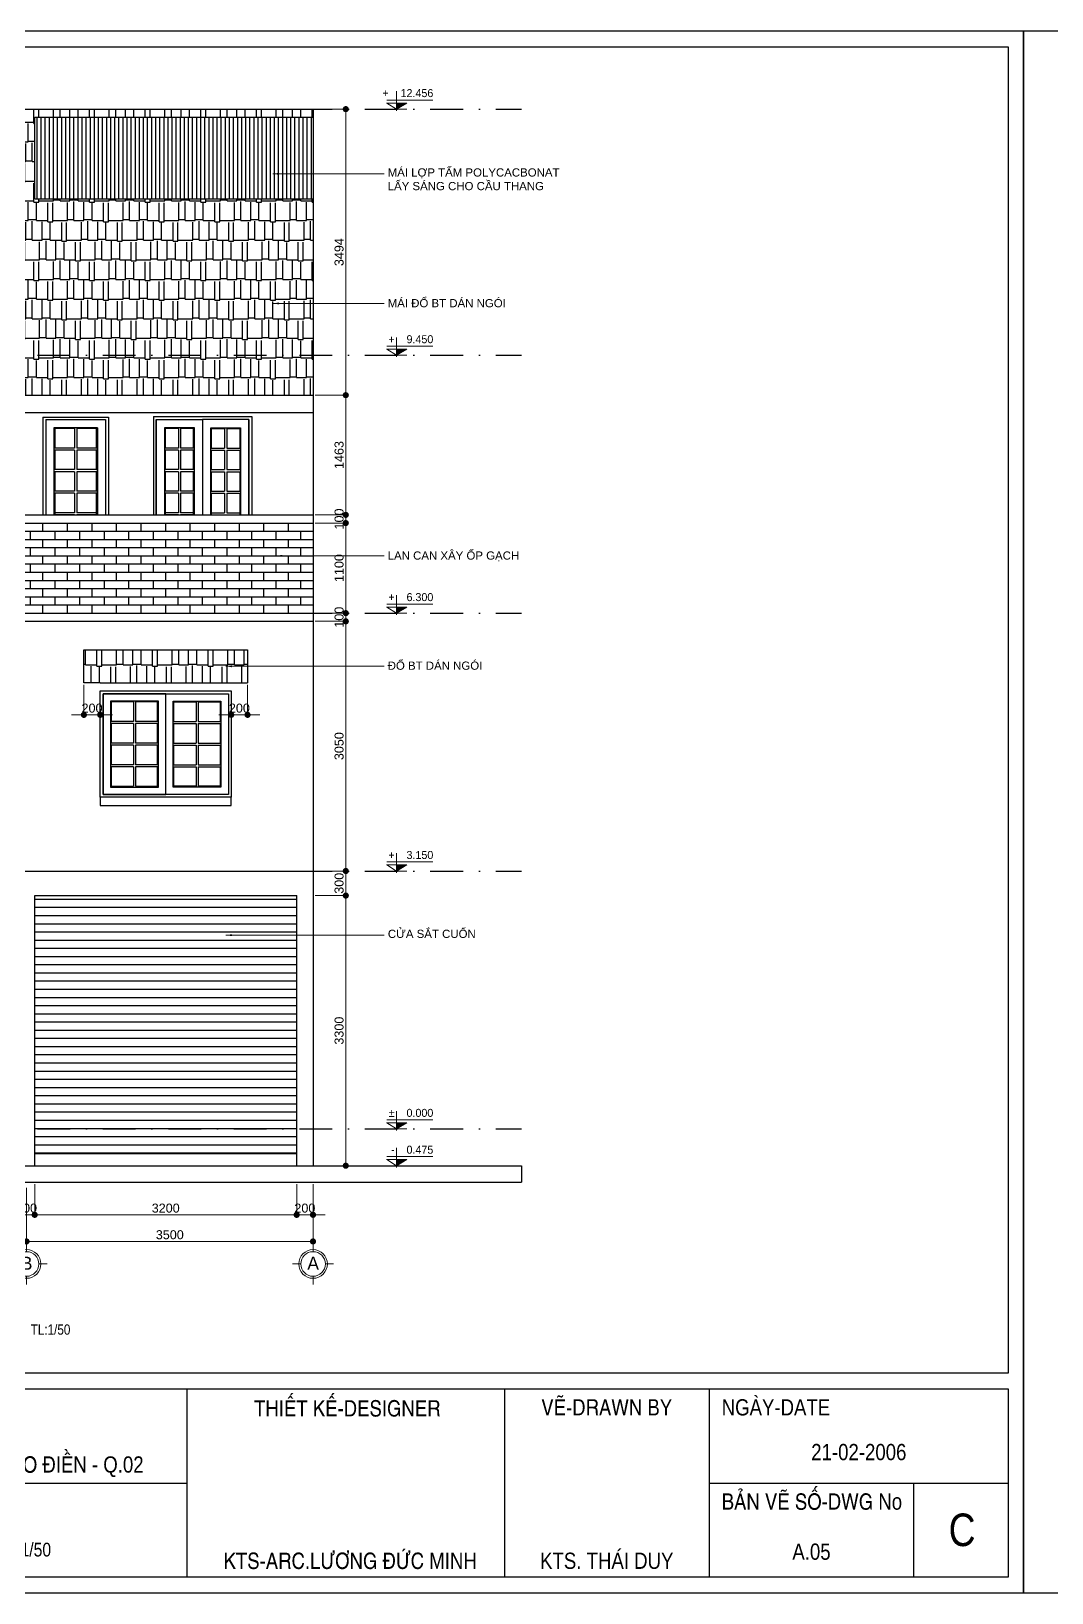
# Model space of a CAD drawing. Header units: millimetres. Extents: x -257631 to 60726, y -119421 to -4977.
# Drawn here: x -69044 to -44109, y -43125 to -4977 of the extents above; entities that cross this region are included whole.
import ezdxf
from ezdxf.enums import TextEntityAlignment as Align

# ---------------------------------------------------------------- set-up
doc = ezdxf.new("R2010")
doc.units = ezdxf.units.MM
doc.header["$LTSCALE"] = 400
doc.header["$MEASUREMENT"] = 0
doc.header["$PDMODE"] = 35
doc.linetypes.add('DASHDOTX2', pattern=[2, 1, -0.5, 0, -0.5])
for name, color, linetype in [('HACTH', 8, 'Continuous'), ('hatch', 9, 'Continuous'), ('KHUNG', 5, 'Continuous'), ('net 2', 7, 'Continuous'), ('net 3', 144, 'Continuous'), ('THAY', 7, 'Continuous'), ('VTH-TRUC', 1, 'Continuous')]:
    doc.layers.add(name, color=color, linetype=linetype)
doc.layers.add('VTH-GHI CHU- KI HIEU', color=7, linetype='Continuous', lineweight=13)
doc.styles.add('100_dim', font='VAVOB.TTF', dxfattribs={"height": 220})
doc.styles.add('100_tieude', font='VAVOB.TTF', dxfattribs={"height": 500})
doc.styles.add('VNI-AVO', font='vhelven.ttf', dxfattribs={"height": 220})
doc.styles.add('VNI-HEL-CON', font='vhelvcn.ttf')
doc.dimstyles.new('style-50', dxfattribs={"dimscale": 0, "dimtxt": 2.3, "dimasz": 150, "dimexe": 50, "dimexo": 50, "dimgap": 50, "dimtad": 1, "dimdec": 0, "dimlfac": 0.5, "dimzin": 9, "dimtxsty": 'VNI-AVO', "dimblk": 'DOT', "dimcen": 0, "dimdle": 150, "dimclrd": 146, "dimclre": 146, "dimclrt": 7, "dimadec": 0, "dimazin": 0, "dimtfac": 1, "dimtdec": 0, "dimtix": 1, "dimtmove": 2, "dimatfit": 3, "dimfxl": 0, "dimlwd": 13, "dimlwe": 13, "dimarcsym": 0})

# ---------------------------------------------------------------- blocks, each defined once
blk = doc.blocks.new('_Dot')
at = {"color": 0, "linetype": 'ByBlock', "lineweight": -2}
blk.add_line((-0.5, 0), (-1, 0), dxfattribs=at)
at = {"color": 0, "linetype": 'ByBlock', "lineweight": 100, "const_width": 0.5}
blk.add_lwpolyline([(-0.25, 0, 1), (0.25, 0, 1)], format="xyb", close=True, dxfattribs=at)
blk = doc.blocks.new('*D554')
at = {"layer": 'Defpoints', "color": 0}
for p in [(160623, 117797), (161023, 117597), (160623, 117012)]:
    blk.add_point(p, dxfattribs=at)
at = {"layer": 'net 2', "color": 146, "lineweight": 13}
for p, q in [((160623, 117747), (160623, 116962)), ((161023, 117547), (161023, 116962)), ((160473, 117012), (160323, 117012)), ((161023, 117012), (160623, 117012)), ((161173, 117012), (161323, 117012))]:
    blk.add_line(p, q, dxfattribs=at)
at = {"layer": 'net 2', "color": 146, "lineweight": 13, "xscale": 150, "yscale": 150, "zscale": 150}
blk.add_blockref('_Dot', (160623, 117012), dxfattribs=at)
at = {"layer": 'net 2', "color": 146, "lineweight": 13, "xscale": 150, "yscale": 150, "zscale": 150, "rotation": 180}
blk.add_blockref('_Dot', (161023, 117012), dxfattribs=at)
at = {"layer": 'net 2', "color": 7, "insert": (160823, 117175), "char_height": 220, "attachment_point": 5, "style": 'VNI-AVO'}
blk.add_mtext('200', dxfattribs=at)
blk = doc.blocks.new('*D553')
at = {"layer": 'Defpoints', "color": 0}
for p in [(164223, 117597), (164623, 117797), (164623, 117012)]:
    blk.add_point(p, dxfattribs=at)
at = {"layer": 'net 2', "color": 146, "lineweight": 13}
for p, q in [((164223, 117547), (164223, 116962)), ((164623, 117747), (164623, 116962)), ((164073, 117012), (163923, 117012)), ((164223, 117012), (164623, 117012)), ((164773, 117012), (164923, 117012))]:
    blk.add_line(p, q, dxfattribs=at)
at = {"layer": 'net 2', "color": 146, "lineweight": 13, "xscale": 150, "yscale": 150, "zscale": 150}
blk.add_blockref('_Dot', (164223, 117012), dxfattribs=at)
at = {"layer": 'net 2', "color": 146, "lineweight": 13, "xscale": 150, "yscale": 150, "zscale": 150, "rotation": 180}
blk.add_blockref('_Dot', (164623, 117012), dxfattribs=at)
at = {"layer": 'net 2', "color": 7, "insert": (164423, 117175), "char_height": 220, "attachment_point": 5, "style": 'VNI-AVO'}
blk.add_mtext('200', dxfattribs=at)
blk = doc.blocks.new('VTH- COTE')
at = {"layer": 'VTH-GHI CHU- KI HIEU'}
blk.add_hatch(color=256, dxfattribs=at).paths.add_polyline_path([(0, 0), (40.7, 24.3), (0, 24.3)])
for p, q in [((0, 71.4), (0, -6.7)), ((-39.7, 24.3), (40.7, 24.3)), ((-39.3, 36.3), (145.4, 36.3)), ((-39.3, 24.3), (0, 0)), ((-39.3, 0), (40.7, 0)), ((40.7, 24.3), (0, 0))]:
    blk.add_line(p, q, dxfattribs=at)
at = {"layer": 'VTH-GHI CHU- KI HIEU', "style": '100_dim'}
blk.add_attdef('%%P0.000', text='', height=32, dxfattribs=at).set_placement((147, 64.1), align=Align.MIDDLE_RIGHT)
blk = doc.blocks.new('*D484')
at = {"layer": 'Defpoints', "color": 0}
for p in [(166223, 131809), (167023, 131809), (166223, 124822)]:
    blk.add_point(p, dxfattribs=at)
at = {"layer": 'HACTH', "color": 146, "lineweight": 13}
for p, q in [((166273, 131809), (167073, 131809)), ((167023, 124972), (167023, 131659)), ((166273, 124822), (167073, 124822))]:
    blk.add_line(p, q, dxfattribs=at)
at = {"layer": 'HACTH', "color": 146, "lineweight": 13, "xscale": 150, "yscale": 150, "zscale": 150}
for p, rotation in [((167023, 131809), 90), ((167023, 124822), 270)]:
    blk.add_blockref('_Dot', p, dxfattribs=dict(at, rotation=rotation))
at = {"layer": 'HACTH', "color": 7, "insert": (166860, 128316), "char_height": 220, "attachment_point": 5, "rotation": 90, "style": 'VNI-AVO'}
blk.add_mtext('3494', dxfattribs=at)
blk = doc.blocks.new('*D483')
at = {"layer": 'Defpoints', "color": 0}
for p in [(166223, 124822), (167023, 124822), (166223, 121897)]:
    blk.add_point(p, dxfattribs=at)
at = {"layer": 'HACTH', "color": 146, "lineweight": 13}
for p, q in [((166273, 124822), (167073, 124822)), ((167023, 122047), (167023, 124672)), ((166273, 121897), (167073, 121897))]:
    blk.add_line(p, q, dxfattribs=at)
at = {"layer": 'HACTH', "color": 146, "lineweight": 13, "xscale": 150, "yscale": 150, "zscale": 150}
for p, rotation in [((167023, 124822), 90), ((167023, 121897), 270)]:
    blk.add_blockref('_Dot', p, dxfattribs=dict(at, rotation=rotation))
at = {"layer": 'HACTH', "color": 7, "insert": (166860, 123359), "char_height": 220, "attachment_point": 5, "rotation": 90, "style": 'VNI-AVO'}
blk.add_mtext('1463', dxfattribs=at)
blk = doc.blocks.new('*D482')
at = {"layer": 'Defpoints', "color": 0}
for p in [(166223, 112597), (166223, 105997), (167023, 105997)]:
    blk.add_point(p, dxfattribs=at)
at = {"layer": 'HACTH', "color": 146, "lineweight": 13}
for p, q in [((166273, 112597), (167073, 112597)), ((167023, 112447), (167023, 106147)), ((166273, 105997), (167073, 105997))]:
    blk.add_line(p, q, dxfattribs=at)
at = {"layer": 'HACTH', "color": 146, "lineweight": 13, "xscale": 150, "yscale": 150, "zscale": 150}
for p, rotation in [((167023, 112597), 90), ((167023, 105997), 270)]:
    blk.add_blockref('_Dot', p, dxfattribs=dict(at, rotation=rotation))
at = {"layer": 'HACTH', "color": 7, "insert": (166860, 109297), "char_height": 220, "attachment_point": 5, "rotation": 90, "style": 'VNI-AVO'}
blk.add_mtext('3300', dxfattribs=at)
blk = doc.blocks.new('*D481')
at = {"layer": 'Defpoints', "color": 0}
for p in [(166223, 113197), (166223, 112597), (167023, 112597)]:
    blk.add_point(p, dxfattribs=at)
at = {"layer": 'HACTH', "color": 146, "lineweight": 13}
for p, q in [((167023, 113347), (167023, 113497)), ((166273, 113197), (167073, 113197)), ((167023, 113197), (167023, 112597)), ((166273, 112597), (167073, 112597)), ((167023, 112447), (167023, 112297))]:
    blk.add_line(p, q, dxfattribs=at)
at = {"layer": 'HACTH', "color": 146, "lineweight": 13, "xscale": 150, "yscale": 150, "zscale": 150}
for p, rotation in [((167023, 113197), 270), ((167023, 112597), 90)]:
    blk.add_blockref('_Dot', p, dxfattribs=dict(at, rotation=rotation))
at = {"layer": 'HACTH', "color": 7, "insert": (166860, 112897), "char_height": 220, "attachment_point": 5, "rotation": 90, "style": 'VNI-AVO'}
blk.add_mtext('300', dxfattribs=at)
blk = doc.blocks.new('*D480')
at = {"layer": 'Defpoints', "color": 0}
for p in [(166223, 119297), (166223, 113197), (167023, 113197)]:
    blk.add_point(p, dxfattribs=at)
at = {"layer": 'HACTH', "color": 146, "lineweight": 13}
for p, q in [((166273, 119297), (167073, 119297)), ((167023, 119147), (167023, 113347)), ((166273, 113197), (167073, 113197))]:
    blk.add_line(p, q, dxfattribs=at)
at = {"layer": 'HACTH', "color": 146, "lineweight": 13, "xscale": 150, "yscale": 150, "zscale": 150}
for p, rotation in [((167023, 119297), 90), ((167023, 113197), 270)]:
    blk.add_blockref('_Dot', p, dxfattribs=dict(at, rotation=rotation))
at = {"layer": 'HACTH', "color": 7, "insert": (166860, 116247), "char_height": 220, "attachment_point": 5, "rotation": 90, "style": 'VNI-AVO'}
blk.add_mtext('3050', dxfattribs=at)
blk = doc.blocks.new('*D479')
at = {"layer": 'Defpoints', "color": 0}
for p in [(166223, 119497), (166223, 119297), (167023, 119297)]:
    blk.add_point(p, dxfattribs=at)
at = {"layer": 'HACTH', "color": 146, "lineweight": 13}
for p, q in [((167023, 119647), (167023, 119797)), ((166273, 119497), (167073, 119497)), ((167023, 119497), (167023, 119297)), ((166273, 119297), (167073, 119297)), ((167023, 119147), (167023, 118997))]:
    blk.add_line(p, q, dxfattribs=at)
at = {"layer": 'HACTH', "color": 146, "lineweight": 13, "xscale": 150, "yscale": 150, "zscale": 150}
for p, rotation in [((167023, 119497), 270), ((167023, 119297), 90)]:
    blk.add_blockref('_Dot', p, dxfattribs=dict(at, rotation=rotation))
at = {"layer": 'HACTH', "color": 7, "insert": (166860, 119397), "char_height": 220, "attachment_point": 5, "rotation": 90, "style": 'VNI-AVO'}
blk.add_mtext('100', dxfattribs=at)
blk = doc.blocks.new('*D478')
at = {"layer": 'Defpoints', "color": 0}
for p in [(166223, 121697), (166223, 119497), (167023, 119497)]:
    blk.add_point(p, dxfattribs=at)
at = {"layer": 'HACTH', "color": 146, "lineweight": 13}
for p, q in [((166273, 121697), (167073, 121697)), ((167023, 121547), (167023, 119647)), ((166273, 119497), (167073, 119497))]:
    blk.add_line(p, q, dxfattribs=at)
at = {"layer": 'HACTH', "color": 146, "lineweight": 13, "xscale": 150, "yscale": 150, "zscale": 150}
for p, rotation in [((167023, 121697), 90), ((167023, 119497), 270)]:
    blk.add_blockref('_Dot', p, dxfattribs=dict(at, rotation=rotation))
at = {"layer": 'HACTH', "color": 7, "insert": (166860, 120597), "char_height": 220, "attachment_point": 5, "rotation": 90, "style": 'VNI-AVO'}
blk.add_mtext('1100', dxfattribs=at)
blk = doc.blocks.new('*D477')
at = {"layer": 'Defpoints', "color": 0}
for p in [(166223, 121897), (166223, 121697), (167023, 121697)]:
    blk.add_point(p, dxfattribs=at)
at = {"layer": 'HACTH', "color": 146, "lineweight": 13}
for p, q in [((167023, 122047), (167023, 122197)), ((166273, 121897), (167073, 121897)), ((166273, 121697), (167073, 121697)), ((167023, 121897), (167023, 121697)), ((167023, 121547), (167023, 121397))]:
    blk.add_line(p, q, dxfattribs=at)
at = {"layer": 'HACTH', "color": 146, "lineweight": 13, "xscale": 150, "yscale": 150, "zscale": 150}
for p, rotation in [((167023, 121897), 270), ((167023, 121697), 90)]:
    blk.add_blockref('_Dot', p, dxfattribs=dict(at, rotation=rotation))
at = {"layer": 'HACTH', "color": 7, "insert": (166860, 121797), "char_height": 220, "attachment_point": 5, "rotation": 90, "style": 'VNI-AVO'}
blk.add_mtext('100', dxfattribs=at)
blk = doc.blocks.new('TRUC')
at = {"layer": 'KHUNG', "lineweight": 20}
blk.add_circle((0, -500), 300, dxfattribs=at)
at = {"layer": 'VTH-TRUC', "color": 2, "lineweight": 20}
for p, q in [((0, -200), (0, 0)), ((-300, -500), (-500, -500)), ((300, -500), (500, -500)), ((0, -800), (0, -1000))]:
    blk.add_line(p, q, dxfattribs=at)
blk.add_circle((0, -500), 350, dxfattribs=at)
at = {"layer": 'VTH-TRUC', "color": 7, "style": '100_tieude'}
blk.add_attdef('A', text='', height=320, dxfattribs=at).set_placement((2, -482), align=Align.MIDDLE_CENTER)
blk = doc.blocks.new('*D476')
at = {"layer": 'Defpoints', "color": 0}
for p in [(159223, 105504), (166223, 105597), (166223, 104147)]:
    blk.add_point(p, dxfattribs=at)
at = {"layer": 'HACTH', "color": 146, "lineweight": 13}
for p, q in [((159223, 105454), (159223, 104097)), ((166223, 105547), (166223, 104097)), ((159373, 104147), (166073, 104147))]:
    blk.add_line(p, q, dxfattribs=at)
at = {"layer": 'HACTH', "color": 146, "lineweight": 13, "xscale": 150, "yscale": 150, "zscale": 150, "rotation": 180}
blk.add_blockref('_Dot', (159223, 104147), dxfattribs=at)
at = {"layer": 'HACTH', "color": 146, "lineweight": 13, "xscale": 150, "yscale": 150, "zscale": 150}
blk.add_blockref('_Dot', (166223, 104147), dxfattribs=at)
at = {"layer": 'HACTH', "color": 7, "insert": (162723, 104310), "char_height": 220, "attachment_point": 5, "style": 'VNI-AVO'}
blk.add_mtext('3500', dxfattribs=at)
blk = doc.blocks.new('*D474')
at = {"layer": 'Defpoints', "color": 0}
for p in [(165823, 105597), (166223, 105597), (166223, 104797)]:
    blk.add_point(p, dxfattribs=at)
at = {"layer": 'HACTH', "color": 146, "lineweight": 13}
for p, q in [((165823, 105547), (165823, 104747)), ((166223, 105547), (166223, 104747)), ((165673, 104797), (165523, 104797)), ((165823, 104797), (166223, 104797)), ((166373, 104797), (166523, 104797))]:
    blk.add_line(p, q, dxfattribs=at)
at = {"layer": 'HACTH', "color": 146, "lineweight": 13, "xscale": 150, "yscale": 150, "zscale": 150}
blk.add_blockref('_Dot', (165823, 104797), dxfattribs=at)
at = {"layer": 'HACTH', "color": 146, "lineweight": 13, "xscale": 150, "yscale": 150, "zscale": 150, "rotation": 180}
blk.add_blockref('_Dot', (166223, 104797), dxfattribs=at)
at = {"layer": 'HACTH', "color": 7, "insert": (166023, 104960), "char_height": 220, "attachment_point": 5, "style": 'VNI-AVO'}
blk.add_mtext('200', dxfattribs=at)
blk = doc.blocks.new('*D473')
at = {"layer": 'Defpoints', "color": 0}
for p in [(159423, 105597), (165823, 105597), (165823, 104797)]:
    blk.add_point(p, dxfattribs=at)
at = {"layer": 'HACTH', "color": 146, "lineweight": 13}
for p, q in [((159423, 105547), (159423, 104747)), ((165823, 105547), (165823, 104747)), ((159573, 104797), (165673, 104797))]:
    blk.add_line(p, q, dxfattribs=at)
at = {"layer": 'HACTH', "color": 146, "lineweight": 13, "xscale": 150, "yscale": 150, "zscale": 150, "rotation": 180}
blk.add_blockref('_Dot', (159423, 104797), dxfattribs=at)
at = {"layer": 'HACTH', "color": 146, "lineweight": 13, "xscale": 150, "yscale": 150, "zscale": 150}
blk.add_blockref('_Dot', (165823, 104797), dxfattribs=at)
at = {"layer": 'HACTH', "color": 7, "insert": (162623, 104960), "char_height": 220, "attachment_point": 5, "style": 'VNI-AVO'}
blk.add_mtext('3200', dxfattribs=at)
blk = doc.blocks.new('*D472')
at = {"layer": 'Defpoints', "color": 0}
for p in [(159023, 105597), (159423, 105597), (159423, 104797)]:
    blk.add_point(p, dxfattribs=at)
at = {"layer": 'HACTH', "color": 146, "lineweight": 13}
for p, q in [((159023, 105547), (159023, 104747)), ((159423, 105547), (159423, 104747)), ((158873, 104797), (158723, 104797)), ((159023, 104797), (159423, 104797)), ((159573, 104797), (159723, 104797))]:
    blk.add_line(p, q, dxfattribs=at)
at = {"layer": 'HACTH', "color": 146, "lineweight": 13, "xscale": 150, "yscale": 150, "zscale": 150}
blk.add_blockref('_Dot', (159023, 104797), dxfattribs=at)
at = {"layer": 'HACTH', "color": 146, "lineweight": 13, "xscale": 150, "yscale": 150, "zscale": 150, "rotation": 180}
blk.add_blockref('_Dot', (159423, 104797), dxfattribs=at)
at = {"layer": 'HACTH', "color": 7, "insert": (159223, 104960), "char_height": 220, "attachment_point": 5, "style": 'VNI-AVO'}
blk.add_mtext('200', dxfattribs=at)

msp = doc.modelspace()

# ---------------------------------------------------------------- hatches: boundary and pattern name
at = {"layer": 'HACTH'}
h = msp.add_hatch(dxfattribs=at)
h.set_pattern_fill('AR-RSHKE,_O', color=256, scale=40)
h.set_pattern_definition([(0, (0, 0), (1020, 480), [240, -200, 280, -120, 360, -160]), (0, (240, 20), (1020, 480), [200, -760, 160, -240]), (0, (720, -30), (1020, 480), [120, -1240]), (90, (0, 0), (-340, 480), [460, -1460]), (90, (240, 0), (-340, 480), [450, -1470]), (90, (440, 0), (-340, 480), [420, -1500]), (90, (720, -30), (-340, 480), [460, -1460]), (90, (840, -30), (-340, 480), [460, -1460]), (90, (1200, 0), (-340, 480), [440, -1480])])
h.paths.add_polyline_path([(-62158.3, -9074), (-68958.3, -9074), (-68958.3, -7080.1), (-62158.3, -7080.1), (-62158.3, -6880.1), (-78358.3, -6880.1), (-78358.3, -12892.8), (-62158.3, -12892.8)])
h.paths.add_polyline_path([(-62158.3, -12892.8), (-78358.3, -12892.8), (-78358.3, -13867.3), (-62158.3, -13867.3)])
h = msp.add_hatch(dxfattribs=at)
h.set_pattern_fill('_USER,_O', color=256, scale=100, angle=90, pattern_type=0)
h.set_pattern_definition([(90, (0, 0), (-100, 6e-15), [])])
h.paths.add_polyline_path([(-62158.3, -9074), (-62158.3, -7080.1), (-68958.3, -7080.1), (-68958.3, -9074)])
h = msp.add_hatch(dxfattribs=at)
h.set_pattern_fill('AR-BRSTD', color=256, scale=75, style=0)
h.set_pattern_definition([(0, (-69358.26, -19192.84), (0, 200.025), []), (90, (-69358.26, -19192.84), (-300, 200.025), [200.025, -200.025])])
h.paths.add_polyline_path([(-62158.3, -19192.8), (-62158.3, -16992.8), (-69358.3, -16992.8), (-69358.3, -19192.8)])
at = {"layer": 'hatch'}
h = msp.add_hatch(dxfattribs=at)
h.set_pattern_fill('AR-RSHKE', color=256, scale=40, style=0)
h.set_pattern_definition([(360, (-1180.75, -67016.64), (1020, 480), [240, -200, 280, -120, 360, -160]), (360, (-940.75, -66996.64), (1020, 480), [200, -760, 160, -240]), (360, (-460.75, -67046.64), (1020, 480), [120, -1240]), (90, (-1180.75, -67016.64), (-340, 480), [460, -1460]), (90, (-940.75, -67016.64), (-340, 480), [450, -1470]), (90, (-740.75, -67016.64), (-340, 480), [420, -1500]), (90, (-460.75, -67046.64), (-340, 480), [460, -1460]), (90, (-340.75, -67046.64), (-340, 480), [460, -1460]), (90, (19.25, -67016.64), (-340, 480), [440, -1480])])
h.paths.add_polyline_path([(-63758.3, -20092.8), (-67758.3, -20092.8), (-67758.3, -20892.8), (-67358.3, -20892.8), (-64158.3, -20892.8), (-63758.3, -20892.8)])
h = msp.add_hatch(dxfattribs=at)
h.set_pattern_fill('_USER', color=256, scale=200, style=0, pattern_type=0)
h.set_pattern_definition([(0, (-236829.13, -222179.45), (0, 200), [])])
h.paths.add_polyline_path([(-62558.3, -26092.8), (-68958.3, -26092.8), (-68958.3, -32392.8), (-62558.3, -32392.8)])

# ---------------------------------------------------------------- linework, layer by layer
at = {"layer": 'HACTH', "linetype": 'DASHDOTX2', "ltscale": 2}
for p, q in [((-83294.7, -6880.1), (-57067.8, -6880.1)), ((-83294.7, -12892.8), (-57067.8, -12892.8)), ((-83294.7, -19192.8), (-57067.8, -19192.8)), ((-83294.7, -25492.8), (-57067.8, -25492.8)), ((-83294.7, -31792.8), (-57067.8, -31792.8))]:
    msp.add_line(p, q, dxfattribs=at)
at = {"layer": 'HACTH'}
for p, q in [((-66548.3, -21362.8), (-66548.3, -21840.3)), ((-66498.3, -21362.8), (-66498.3, -21840.3)), ((-65018.3, -21362.8), (-65018.3, -21840.3)), ((-64968.3, -21362.8), (-64968.3, -21840.3)), ((-66548.3, -21840.3), (-67088.3, -21840.3)), ((-66548.3, -21890.3), (-67088.3, -21890.3)), ((-66548.3, -21890.3), (-66548.3, -22367.8)), ((-65958.3, -21840.3), (-66498.3, -21840.3)), ((-66498.3, -21890.3), (-66498.3, -22367.8)), ((-65958.3, -21890.3), (-66498.3, -21890.3)), ((-65558.3, -21840.3), (-65018.3, -21840.3)), ((-65558.3, -21890.3), (-65018.3, -21890.3)), ((-65018.3, -21890.3), (-65018.3, -22367.8)), ((-64968.3, -21840.3), (-64428.3, -21840.3)), ((-64968.3, -21890.3), (-64428.3, -21890.3)), ((-64968.3, -21890.3), (-64968.3, -22367.8)), ((-66548.3, -22367.8), (-67088.3, -22367.8)), ((-66548.3, -22417.8), (-67088.3, -22417.8)), ((-66548.3, -22417.8), (-66548.3, -22895.3)), ((-65958.3, -22367.8), (-66498.3, -22367.8)), ((-66498.3, -22417.8), (-66498.3, -22895.3)), ((-65958.3, -22417.8), (-66498.3, -22417.8)), ((-65558.3, -22367.8), (-65018.3, -22367.8)), ((-65558.3, -22417.8), (-65018.3, -22417.8)), ((-65018.3, -22417.8), (-65018.3, -22895.3)), ((-64968.3, -22367.8), (-64428.3, -22367.8)), ((-64968.3, -22417.8), (-64428.3, -22417.8)), ((-64968.3, -22417.8), (-64968.3, -22895.3)), ((-66548.3, -22895.3), (-67088.3, -22895.3)), ((-66548.3, -22945.3), (-67088.3, -22945.3)), ((-66548.3, -22945.3), (-66548.3, -23422.8)), ((-65958.3, -22895.3), (-66498.3, -22895.3)), ((-66498.3, -22945.3), (-66498.3, -23422.8)), ((-65958.3, -22945.3), (-66498.3, -22945.3)), ((-65558.3, -22895.3), (-65018.3, -22895.3)), ((-65558.3, -22945.3), (-65018.3, -22945.3)), ((-65018.3, -22945.3), (-65018.3, -23422.8)), ((-64968.3, -22895.3), (-64428.3, -22895.3)), ((-64968.3, -22945.3), (-64428.3, -22945.3)), ((-64968.3, -22945.3), (-64968.3, -23422.8))]:
    msp.add_line(p, q, dxfattribs=at)
for points in [[(-97559.8, -43125.1), (-44797.9, -43125.1), (-44797.9, -4977.1), (-97559.8, -4977.1)], [(-44797.9, -43125.1), (7964, -43125.1), (7964, -4977.1), (-44797.9, -4977.1)], [(-67288.3, -21162.8), (-64228.3, -21162.8), (-64228.3, -23622.8), (-67288.3, -23622.8)], [(-65758.3, -21162.8), (-67288.3, -21162.8), (-67288.3, -23622.8), (-65758.3, -23622.8)], [(-65938.3, -21342.8), (-67108.3, -21342.8), (-67108.3, -23442.8), (-65938.3, -23442.8)], [(-65758.3, -21162.8), (-64228.3, -21162.8), (-64228.3, -23622.8), (-65758.3, -23622.8)], [(-65578.3, -21342.8), (-64408.3, -21342.8), (-64408.3, -23442.8), (-65578.3, -23442.8)]]:
    msp.add_lwpolyline(points, close=True, dxfattribs=at)
for points in [[(-66548.3, -21362.8), (-67088.3, -21362.8), (-67088.3, -21840.3)], [(-65958.3, -21840.3), (-65958.3, -21362.8), (-66498.3, -21362.8)], [(-65558.3, -21840.3), (-65558.3, -21362.8), (-65018.3, -21362.8)], [(-64968.3, -21362.8), (-64428.3, -21362.8), (-64428.3, -21840.3)], [(-67088.3, -21890.3), (-67088.3, -22367.8)], [(-65958.3, -22367.8), (-65958.3, -21890.3)], [(-65558.3, -22367.8), (-65558.3, -21890.3)], [(-64428.3, -21890.3), (-64428.3, -22367.8)], [(-67088.3, -22417.8), (-67088.3, -22895.3)], [(-65958.3, -22895.3), (-65958.3, -22417.8)], [(-65558.3, -22895.3), (-65558.3, -22417.8)], [(-64428.3, -22417.8), (-64428.3, -22895.3)], [(-67088.3, -22945.3), (-67088.3, -23422.8), (-66548.3, -23422.8)], [(-66498.3, -23422.8), (-65958.3, -23422.8), (-65958.3, -22945.3)], [(-65018.3, -23422.8), (-65558.3, -23422.8), (-65558.3, -22945.3)], [(-64428.3, -22945.3), (-64428.3, -23422.8), (-64968.3, -23422.8)]]:
    msp.add_lwpolyline(points, dxfattribs=at)
at = {"layer": 'KHUNG'}
for p, q in [((-65237.1, -42745.6), (-65237.1, -38142.2)), ((-57483.6, -38142.2), (-57483.6, -42745.6)), ((-52481.4, -38142.2), (-52481.4, -42745.6)), ((-77013, -40443.9), (-65237.1, -40443.9)), ((-52481.4, -40443.9), (-45177.5, -40443.9)), ((-47479.2, -42745.6), (-47479.2, -40443.9))]:
    msp.add_line(p, q, dxfattribs=at)
for points in [[(-96183, -5356.7), (-45177.5, -5356.7), (-45177.5, -37762.6)], [(-45177.5, -38142.2), (-45177.5, -42745.6), (-96183, -42745.6), (-96183, -38142.2)]]:
    msp.add_lwpolyline(points, dxfattribs=at)
for points in [[(-96183, -5356.7), (-45177.5, -5356.7), (-45177.5, -37762.6), (-96183, -37762.6)], [(-96183, -38142.2), (-45177.5, -38142.2), (-45177.5, -42745.6), (-96183, -42745.6)]]:
    msp.add_lwpolyline(points, close=True, dxfattribs=at)
at = {"layer": 'net 2'}
for p, q in [((-83294.7, -32692.8), (-57067.8, -32692.8)), ((-57067.8, -32692.8), (-57067.8, -33092.8)), ((-83294.7, -33092.8), (-57067.8, -33092.8))]:
    msp.add_line(p, q, dxfattribs=at)
at = {"layer": 'net 3'}
for p, q in [((-78358.3, -6880.1), (-62158.3, -6880.1)), ((-68958.3, -7080.1), (-62158.3, -7080.1)), ((-68958.3, -9074), (-68958.3, -7080.1)), ((-62158.3, -6880.1), (-62158.3, -32692.8)), ((-68958.3, -9074), (-62158.3, -9074)), ((-78358.3, -13867.3), (-62158.3, -13867.3)), ((-78358.3, -14292.8), (-62158.3, -14292.8)), ((-68758.3, -14402.8), (-67158.3, -14402.8)), ((-68758.3, -14402.8), (-68758.3, -16792.8)), ((-68688.3, -14462.8), (-67228.3, -14462.8)), ((-68688.3, -14462.8), (-68688.3, -16792.8)), ((-67228.3, -14462.8), (-67228.3, -16792.8)), ((-67158.3, -14402.8), (-67158.3, -16792.8)), ((-66058.3, -14392.8), (-63658.3, -14392.8)), ((-66058.3, -14392.8), (-66058.3, -16792.8)), ((-65988.3, -14462.8), (-65988.3, -16792.8)), ((-63728.3, -14462.8), (-63728.3, -16792.8)), ((-63658.3, -14392.8), (-63658.3, -16792.8)), ((-67983.3, -14682.8), (-67983.3, -15160.3)), ((-67933.3, -14682.8), (-67933.3, -15160.3)), ((-67428.3, -14662.8), (-67428.3, -16792.8)), ((-65448.3, -14682.8), (-65448.3, -15160.3)), ((-65398.3, -14682.8), (-65398.3, -15160.3)), ((-64318.3, -14682.8), (-64318.3, -15160.3)), ((-64268.3, -14682.8), (-64268.3, -15160.3)), ((-67983.3, -15160.3), (-68468.3, -15160.3)), ((-67983.3, -15210.3), (-68468.3, -15210.3)), ((-67983.3, -15210.3), (-67983.3, -15687.3)), ((-67448.3, -15160.3), (-67933.3, -15160.3)), ((-67933.3, -15210.3), (-67933.3, -15687.3)), ((-67448.3, -15210.3), (-67933.3, -15210.3)), ((-65448.3, -15160.3), (-65768.3, -15160.3)), ((-65448.3, -15210.3), (-65768.3, -15210.3)), ((-65448.3, -15210.3), (-65448.3, -15687.3)), ((-65078.3, -15160.3), (-65398.3, -15160.3)), ((-65078.3, -15210.3), (-65398.3, -15210.3)), ((-65398.3, -15210.3), (-65398.3, -15687.3)), ((-64638.3, -15160.3), (-64318.3, -15160.3)), ((-64638.3, -15210.3), (-64318.3, -15210.3)), ((-64318.3, -15210.3), (-64318.3, -15687.3)), ((-64268.3, -15160.3), (-63948.3, -15160.3)), ((-64268.3, -15210.3), (-64268.3, -15687.3)), ((-64268.3, -15210.3), (-63948.3, -15210.3)), ((-67983.3, -15687.3), (-68468.3, -15687.3)), ((-67983.3, -15737.3), (-68468.3, -15737.3)), ((-67983.3, -15737.3), (-67983.3, -16214.8)), ((-67448.3, -15687.3), (-67933.3, -15687.3)), ((-67933.3, -15737.3), (-67933.3, -16214.8)), ((-67448.3, -15737.3), (-67933.3, -15737.3)), ((-65448.3, -15687.3), (-65768.3, -15687.3)), ((-65448.3, -15737.3), (-65768.3, -15737.3)), ((-65448.3, -15737.3), (-65448.3, -16214.8)), ((-65078.3, -15687.3), (-65398.3, -15687.3)), ((-65078.3, -15737.3), (-65398.3, -15737.3)), ((-65398.3, -15737.3), (-65398.3, -16214.8)), ((-64638.3, -15687.3), (-64318.3, -15687.3)), ((-64638.3, -15737.3), (-64318.3, -15737.3)), ((-64318.3, -15737.3), (-64318.3, -16214.8)), ((-64268.3, -15687.3), (-63948.3, -15687.3)), ((-64268.3, -15737.3), (-64268.3, -16214.8)), ((-64268.3, -15737.3), (-63948.3, -15737.3)), ((-67983.3, -16214.8), (-68468.3, -16214.8)), ((-67983.3, -16264.8), (-68468.3, -16264.8)), ((-67983.3, -16264.8), (-67983.3, -16742.3)), ((-67448.3, -16214.8), (-67933.3, -16214.8)), ((-67933.3, -16264.8), (-67933.3, -16742.3)), ((-67448.3, -16264.8), (-67933.3, -16264.8)), ((-65448.3, -16214.8), (-65768.3, -16214.8)), ((-65448.3, -16264.8), (-65768.3, -16264.8)), ((-65448.3, -16264.8), (-65448.3, -16742.3)), ((-65078.3, -16214.8), (-65398.3, -16214.8)), ((-65078.3, -16264.8), (-65398.3, -16264.8)), ((-65398.3, -16264.8), (-65398.3, -16742.3)), ((-64638.3, -16214.8), (-64318.3, -16214.8)), ((-64638.3, -16264.8), (-64318.3, -16264.8)), ((-64318.3, -16264.8), (-64318.3, -16742.3)), ((-64268.3, -16214.8), (-63948.3, -16214.8)), ((-64268.3, -16264.8), (-64268.3, -16742.3)), ((-64268.3, -16264.8), (-63948.3, -16264.8)), ((-67983.3, -16742.3), (-68468.3, -16742.3)), ((-67448.3, -16742.3), (-67933.3, -16742.3)), ((-65448.3, -16742.3), (-65768.3, -16742.3)), ((-65078.3, -16742.3), (-65398.3, -16742.3)), ((-64638.3, -16742.3), (-64318.3, -16742.3)), ((-64268.3, -16742.3), (-63948.3, -16742.3)), ((-69558.3, -16792.8), (-62158.3, -16792.8)), ((-69558.3, -16992.8), (-62158.3, -16992.8)), ((-67983.3, -16792.3), (-68468.3, -16792.3)), ((-67983.3, -16792.3), (-67983.3, -16792.8)), ((-67933.3, -16792.3), (-67933.3, -16792.8)), ((-67448.3, -16792.3), (-67933.3, -16792.3)), ((-65448.3, -16792.3), (-65768.3, -16792.3)), ((-65448.3, -16792.3), (-65448.3, -16792.8)), ((-65398.3, -16792.3), (-65398.3, -16792.8)), ((-65078.3, -16792.3), (-65398.3, -16792.3)), ((-64638.3, -16792.3), (-64318.3, -16792.3)), ((-64318.3, -16792.3), (-64318.3, -16792.8)), ((-64268.3, -16792.3), (-64268.3, -16792.8)), ((-64268.3, -16792.3), (-63948.3, -16792.3)), ((-69558.3, -19192.8), (-62158.3, -19192.8)), ((-69558.3, -19392.8), (-62158.3, -19392.8)), ((-67358.3, -20892.8), (-67758.3, -20892.8)), ((-67358.3, -20892.8), (-63758.3, -20892.8)), ((-69358.3, -25492.8), (-62158.3, -25492.8)), ((-68958.3, -32692.8), (-68958.3, -26092.8)), ((-68958.3, -26092.8), (-62558.3, -26092.8)), ((-62558.3, -32692.8), (-62558.3, -26092.8)), ((-68958.3, -32392.8), (-62558.3, -32392.8))]:
    msp.add_line(p, q, dxfattribs=at)
for points in [[(-65988.3, -16792.8), (-65988.3, -14462.8), (-64858.3, -14462.8), (-64858.3, -16792.8)], [(-63728.3, -16792.8), (-63728.3, -14462.8), (-64858.3, -14462.8), (-64858.3, -16792.8)], [(-67428.3, -16792.8), (-67428.3, -14662.8), (-68488.3, -14662.8), (-68488.3, -16792.8)], [(-67983.3, -14682.8), (-68468.3, -14682.8), (-68468.3, -15160.3)], [(-67448.3, -15160.3), (-67448.3, -14682.8), (-67933.3, -14682.8)], [(-65058.3, -16792.8), (-65058.3, -14662.8), (-65788.3, -14662.8), (-65788.3, -16792.8)], [(-65448.3, -14682.8), (-65768.3, -14682.8), (-65768.3, -15160.3)], [(-65078.3, -15160.3), (-65078.3, -14682.8), (-65398.3, -14682.8)], [(-64658.3, -16792.8), (-64658.3, -14662.8), (-63928.3, -14662.8), (-63928.3, -16792.8)], [(-64638.3, -15160.3), (-64638.3, -14682.8), (-64318.3, -14682.8)], [(-64268.3, -14682.8), (-63948.3, -14682.8), (-63948.3, -15160.3)], [(-68468.3, -15210.3), (-68468.3, -15687.3)], [(-67448.3, -15687.3), (-67448.3, -15210.3)], [(-65768.3, -15210.3), (-65768.3, -15687.3)], [(-65078.3, -15687.3), (-65078.3, -15210.3)], [(-64638.3, -15687.3), (-64638.3, -15210.3)], [(-63948.3, -15210.3), (-63948.3, -15687.3)], [(-68468.3, -15737.3), (-68468.3, -16214.8)], [(-67448.3, -16214.8), (-67448.3, -15737.3)], [(-65768.3, -15737.3), (-65768.3, -16214.8)], [(-65078.3, -16214.8), (-65078.3, -15737.3)], [(-64638.3, -16214.8), (-64638.3, -15737.3)], [(-63948.3, -15737.3), (-63948.3, -16214.8)], [(-68468.3, -16264.8), (-68468.3, -16792.8)], [(-67448.3, -16792.8), (-67448.3, -16264.8)], [(-65768.3, -16264.8), (-65768.3, -16792.8)], [(-65078.3, -16792.8), (-65078.3, -16264.8)], [(-64638.3, -16792.8), (-64638.3, -16264.8)], [(-63948.3, -16264.8), (-63948.3, -16792.8)], [(-67758.3, -20892.8), (-67758.3, -20092.8), (-63758.3, -20092.8), (-63758.3, -20892.8)], [(-67358.3, -23692.8), (-67358.3, -23892.8), (-64158.3, -23892.8), (-64158.3, -23692.8)]]:
    msp.add_lwpolyline(points, dxfattribs=at)
msp.add_lwpolyline([(-67358.3, -21092.8), (-64158.3, -21092.8), (-64158.3, -23692.8), (-67358.3, -23692.8)], close=True, dxfattribs=at)

# ---------------------------------------------------------------- block references
at = {"layer": 'net 2', "linetype": 'Continuous'}
for p, values in [((-69158.8, -34592.8), {'A': 'B'}), ((-62158.3, -34592.8), {'A': 'A'})]:
    msp.add_blockref('TRUC', p, dxfattribs=at).add_auto_attribs(values)
at = {"layer": 'VTH-GHI CHU- KI HIEU', "xscale": 6.111111111007631, "yscale": 6.111111111007631, "zscale": 6.111111110977719}
for p, values in [((-60118.6, -6880.1), {'%%P0.000': '+    12.456'}), ((-60118.6, -12892.8), {'%%P0.000': '+    9.450'}), ((-60118.6, -19192.8), {'%%P0.000': '+    6.300'}), ((-60118.6, -25492.8), {'%%P0.000': '+    3.150'}), ((-60118.6, -31792.8), {'%%P0.000': '%%P    0.000'}), ((-60118.6, -32692.8), {'%%P0.000': '-    0.475'})]:
    msp.add_blockref('VTH- COTE', p, dxfattribs=at).add_auto_attribs(values)

# ---------------------------------------------------------------- texts
at = {"style": 'VNI-HEL-CON'}
for s, height, p in [('THIEÁT KEÁ-DESIGNER', 396.889, (-61321.3, -38817.7)), ('VEÕ-DRAWN BY', 396.889, (-54982.5, -38793.6)), ('A.05', 396.89, (-49980.3, -42319.6)), ('KTS-ARC.LÖÔNG ÑÖÙC MINH', 396.889, (-61252.2, -42542)), ('KTS. THAÙI DUY', 396.889, (-54982.5, -42542))]:
    msp.add_text(s, height=height, dxfattribs=at).set_placement(p, align=Align.CENTER)
for s, height, p in [('NGAØY-DATE', 396.89, (-52174.8, -38793.6)), ('11/9 NGOÂ QUANG HUY - P.THAÛO ÑIEÀN - Q.02', 396.889, (-75914, -40190.1)), ('21-02-2006', 396.89, (-49986.7, -39886.1)), ('BAÛN VEÕ SOÁ-DWG No', 396.889, (-52174.8, -41095.3)), ('C', 793.8, (-46629.4, -41984.2))]:
    msp.add_text(s, height=height, dxfattribs=at).set_placement(p)
at = {"attachment_point": 5, "style": 'VNI-HEL-CON'}
for s, insert, char_height in [('{\\H1.512x;MAËT ÑÖÙNG \\H0.625x;TL:1/50\\H0.1323x;}', (-69871.6, -36670.2), 264.6), ('MAËT ÑÖÙNG {\\H0.4516x; \\H1.476x;TL:1/50}', (-70874.5, -42050.5), 502.187)]:
    msp.add_mtext(s, dxfattribs=dict(at, insert=insert, char_height=char_height))
at = {"layer": 'THAY', "ltscale": 5, "char_height": 200, "attachment_point": 1, "style": 'VNI-AVO'}
for s, insert in [('MAÙI LÔÏP TAÁM POLYCACBONAT\\PLAÁY SAÙNG CHO CAÀU THANG', (-60335.3, -8326.9)), ('MAÙI ÑOÅ BT DAÙN NGOÙI', (-60335.3, -11520.8)), ('LAN CAN XAÂY OÁP GAÏCH', (-60335.3, -17685.9)), ('ÑOÅ BT DAÙN NGOÙI', (-60334.9, -20376)), ('CÖÛA SAÉT CUOÁN', (-60331.1, -26927.6))]:
    msp.add_mtext(s, dxfattribs=dict(at, insert=insert))

# ---------------------------------------------------------------- dimensions: what is measured, and where the dimension line sits
at = {"layer": 'HACTH'}
for base, p1, p2, picture, middle in [((-61358.3, -6880.1), (-62158.3, -13867.3), (-62158.3, -6880.1), '*D484', (-61521.3, -10373.7)), ((-61358.3, -13867.3), (-62158.3, -16792.8), (-62158.3, -13867.3), '*D483', (-61521.3, -15330.1)), ((-61358.3, -16992.8), (-62158.3, -16792.8), (-62158.3, -16992.8), '*D477', (-61521.3, -16892.8)), ((-61358.3, -19192.8), (-62158.3, -16992.8), (-62158.3, -19192.8), '*D478', (-61521.3, -18092.8)), ((-61358.3, -19392.8), (-62158.3, -19192.8), (-62158.3, -19392.8), '*D479', (-61521.3, -19292.8)), ((-61358.3, -25492.8), (-62158.3, -19392.8), (-62158.3, -25492.8), '*D480', (-61521.3, -22442.8)), ((-61358.3, -26092.8), (-62158.3, -25492.8), (-62158.3, -26092.8), '*D481', (-61521.3, -25792.8)), ((-61358.3, -32692.8), (-62158.3, -26092.8), (-62158.3, -32692.8), '*D482', (-61521.3, -29392.8))]:
    dim = msp.add_linear_dim(base=base, p1=p1, p2=p2, angle=90, dimstyle='style-50', override={"dimscale": 1}, dxfattribs=at)
    dim.commit()
    dim.dimension.update_dxf_attribs({"geometry": picture, "text_midpoint": middle, "insert": (-228381.8, -138689.6)})
for base, p1, p2, picture, middle in [((-68958.3, -33892.8), (-69358.3, -33092.8), (-68958.3, -33092.8), '*D472', (-69158.3, -33729.8)), ((-62158.3, -34542.8), (-69158.8, -33185.1), (-62158.3, -33092.8), '*D476', (-65658.5, -34379.8)), ((-62558.3, -33892.8), (-68958.3, -33092.8), (-62558.3, -33092.8), '*D473', (-65758.3, -33729.8)), ((-62158.3, -33892.8), (-62558.3, -33092.8), (-62158.3, -33092.8), '*D474', (-62358.3, -33729.8))]:
    dim = msp.add_linear_dim(base=base, p1=p1, p2=p2, dimstyle='style-50', override={"dimscale": 1}, dxfattribs=at)
    dim.commit()
    dim.dimension.update_dxf_attribs({"geometry": picture, "text_midpoint": middle, "insert": (-228381.8, -138689.6)})
at = {"layer": 'net 2'}
dim = msp.add_linear_dim(base=(-67758.3, -21677.4), p1=(-67358.3, -21092.8), p2=(-67758.3, -20892.8), angle=180, dimstyle='style-50', override={"dimscale": 1}, dxfattribs=at)
dim.commit()
dim.dimension.update_dxf_attribs({"geometry": '*D554', "text_midpoint": (-67558.3, -21514.3), "insert": (-228381.8, -138689.6)})
dim = msp.add_linear_dim(base=(-63758.3, -21677.4), p1=(-64158.3, -21092.8), p2=(-63758.3, -20892.8), dimstyle='style-50', override={"dimscale": 1}, dxfattribs=at)
dim.commit()
dim.dimension.update_dxf_attribs({"geometry": '*D553', "text_midpoint": (-63958.3, -21514.3), "insert": (-228381.8, -138689.6)})

# ---------------------------------------------------------------- leaders
at = {"layer": 'HACTH'}
for points in [[(-63140, -8461.2), (-60420.8, -8461.2)], [(-63140, -11627.6), (-60420.8, -11627.6)], [(-63058.3, -17792.7), (-60420.8, -17792.7)], [(-64287, -20490.9), (-60420.8, -20490.9)], [(-64287, -27060.5), (-60420.8, -27060.5)]]:
    msp.add_leader(points, dimstyle='style-50', override={"dimscale": 1, "dimtad": 0}, dxfattribs=at)

doc.saveas('drawing.dxf')
